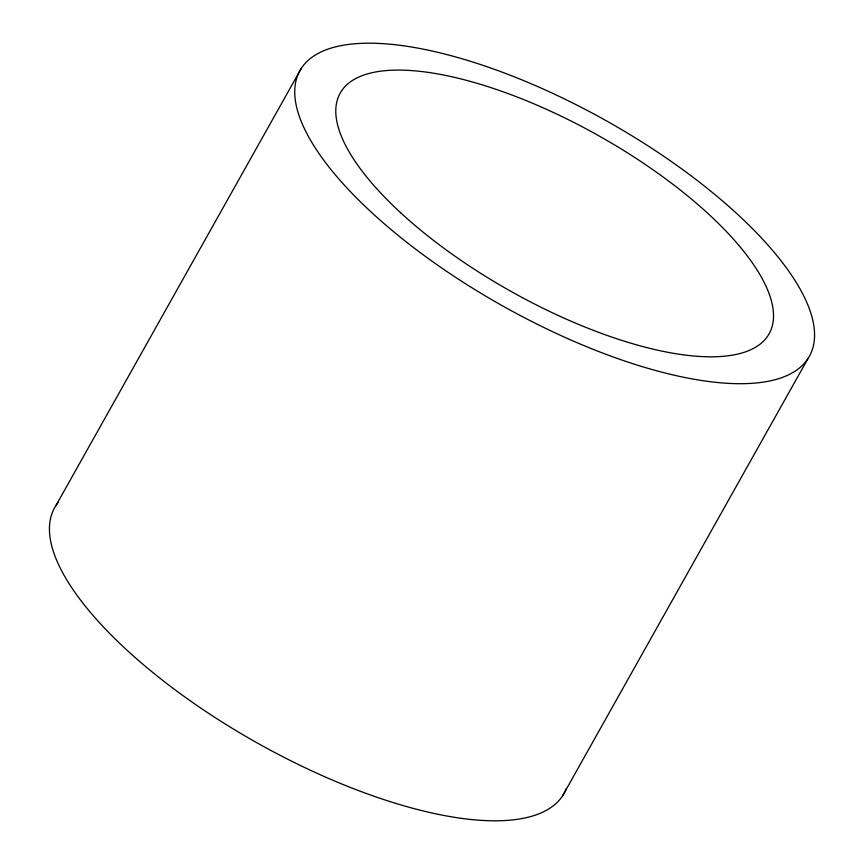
<?xml version="1.0" encoding="UTF-8"?>
<svg xmlns="http://www.w3.org/2000/svg" width="864" height="864" viewBox="0 0 864 864"><rect width="100%" height="100%" fill="white"/><g stroke="black" fill="none" stroke-linecap="round" stroke-linejoin="round"><path stroke-width="1.3" d="M56.117 505.256L301.406 68.159M562.594 795.841L807.883 358.744A292.043 106.088 29.3 0 0 478.742 63.947A292.043 106.088 29.3 0 0 377.309 217.652A292.043 106.088 29.3 0 0 807.883 358.744M566.406 788.432A292.043 106.088 29.3 0 1 256.489 742.532A292.043 106.088 29.3 0 1 58.234 502.351M401.177 213.235A245.927 89.338 29.3 0 0 766.53 337.716A245.927 89.338 29.3 0 0 496.228 89.392A245.927 89.338 29.3 0 0 401.177 213.235"/></g></svg>
